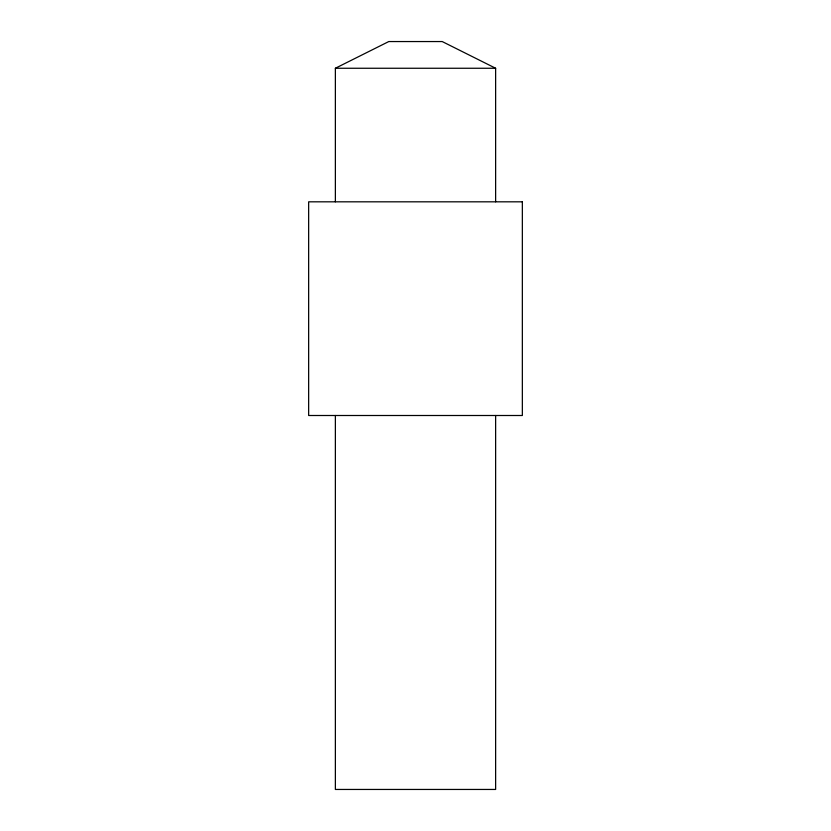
<?xml version="1.0" encoding="UTF-8"?>
<svg xmlns="http://www.w3.org/2000/svg" width="831" height="831" viewBox="0 0 831 831"><rect width="100%" height="100%" fill="white"/><g stroke="black" fill="none" stroke-linecap="round" stroke-linejoin="round"><path stroke-width="1.25" d="M335.371 201.819L335.371 68.256L388.794 41.55L442.206 41.55L495.629 68.256L495.629 201.819M335.371 68.256L495.629 68.256M495.629 415.5L495.629 789.45L335.371 789.45L335.371 415.5M522.346 201.819L308.654 201.819L308.654 415.5L522.346 415.5L522.346 201.819"/></g></svg>
